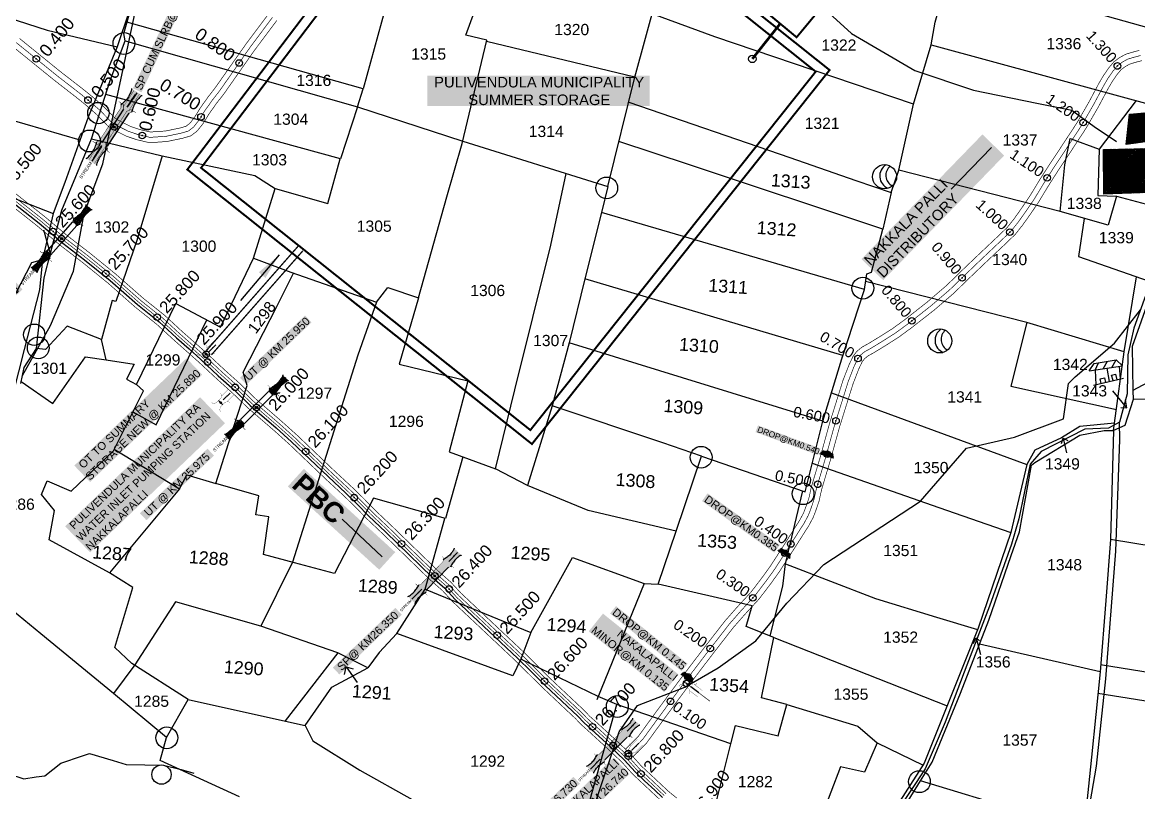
# Model space of a CAD drawing. Header units: millimetres. Extents: x 194974 to 210505, y 1603976 to 1614238.
# Drawn here: x 196227 to 197916, y 1605359 to 1606524 of the extents above; entities that cross this region are included whole.
import ezdxf
from ezdxf.enums import TextEntityAlignment as Align

# ---------------------------------------------------------------- set-up
doc = ezdxf.new("R2010")
doc.units = ezdxf.units.MM
doc.header["$LTSCALE"] = 15
doc.header["$PDMODE"] = 32
doc.header["$PDSIZE"] = 10
doc.linetypes.add('ACAD_ISO02W100', pattern=[15, 12, -3])
doc.linetypes.add('HIDDEN2', pattern=[0.1875, 0.125, -0.0625])
for name, color, linetype in [('BOUNDRY STONES', 240, 'Continuous'), ('CANAL1', 7, 'Continuous'), ('CSMark', 72, 'Continuous'), ('PAPER SIZE', 5, 'Continuous'), ('PLOTS', 7, 'Continuous'), ('PLOTS NO', 7, 'Continuous'), ('ROADS', 1, 'Continuous'), ('STREAMS', 4, 'Continuous'), ('STRUCTURE', 5, 'Continuous'), ('text2', 7, 'Continuous'), ('VILLAGE', 7, 'Continuous'), ('wells', 7, 'Continuous')]:
    doc.layers.add(name, color=color, linetype=linetype)
doc.styles.get("Standard").update_dxf_attribs({"font": 'arial.ttf'})
doc.dimstyles.get("Standard").update_dxf_attribs({"dimtxt": 0.18, "dimasz": 0.18, "dimexe": 0.18, "dimexo": 0.0625, "dimgap": 0.09, "dimtad": 0, "dimtih": 1, "dimtoh": 1, "dimdec": 4, "dimzin": 0, "dimdsep": 46, "dimtxsty": 'Standard', "dimcen": 0.09, "dimadec": 0, "dimazin": 0, "dimtfac": 1, "dimtdec": 4, "dimtofl": 0, "dimtmove": 0, "dimatfit": 3, "dimfxl": 1, "dimtolj": 1, "dimtzin": 0, "dimarcsym": 0})

# ---------------------------------------------------------------- blocks, each defined once
blk = doc.blocks.new('DROP')
h = blk.add_hatch()
h.set_pattern_fill('ANSI31', color=1, scale=10, angle=45)
h.set_pattern_definition([(90, (-324.4107, -25.7687), (-1.25, 0), [])])
h.paths.add_polyline_path([(-9.9, -4.3), (-13.8, 4.1), (13.8, 4.1), (10.2, -4.3)])
at = {"layer": 'STRUCTURE', "color": 5, "const_width": 0.49}
blk.add_lwpolyline([(-9.9, -4.3), (-13.8, 4.1), (13.8, 4.1), (10.2, -4.3), (-9.9, -4.3)], dxfattribs=at)
at = {"layer": 'STRUCTURE', "color": 5}
blk.add_circle((0, 0), 1.33, dxfattribs=at)
blk = doc.blocks.new('SP')
at = {"layer": 'STRUCTURE'}
h = blk.add_hatch(dxfattribs=at)
h.set_pattern_fill('DASH', color=256, scale=8, style=0)
h.set_pattern_definition([(0, (0, 0), (1, 1), [1, -1])])
edge = h.paths.add_edge_path()
edge.add_spline(control_points=[(769825.7, 1706742.1), (769825.3, 1706741.8), (769823.8, 1706740.8), (769820.9, 1706740.3), (769817, 1706739.7), (769811.4, 1706738.9), (769804, 1706739.7), (769798.4, 1706741), (769795.6, 1706741.6)], knot_values=[0, 0, 0, 0, 1.613557, 5.24513, 8.624976, 13.470124, 22.190216, 30.746377, 30.746377, 30.746377, 30.746377], degree=3, periodic=0)
edge.add_line((769795.6, 1706741.6), (769792.6, 1706739.6))
edge.add_line((769792.6, 1706739.6), (769732.6, 1706739.6))
edge.add_line((769732.6, 1706739.6), (769729.6, 1706741.6))
edge.add_spline(control_points=[(769729.6, 1706741.6), (769726.9, 1706740.9), (769721.3, 1706739.5), (769713.9, 1706738.5), (769708.3, 1706739.1), (769704.4, 1706739.6), (769701.5, 1706740), (769700, 1706741), (769699.5, 1706741.3)], knot_values=[0, 0, 0, 0, 8.556161, 17.276253, 22.121402, 25.501247, 29.13282, 30.746377, 30.746377, 30.746377, 30.746377], degree=3, periodic=0)
edge.add_line((769699.5, 1706741.3), (769699.5, 1706722.1))
edge.add_spline(control_points=[(769699.5, 1706722.1), (769700, 1706722.4), (769701.4, 1706723.4), (769704.3, 1706724), (769708.2, 1706724.5), (769713.8, 1706725.3), (769721.2, 1706724.5), (769726.8, 1706723.3), (769729.6, 1706722.6)], knot_values=[0, 0, 0, 0, 1.613557, 5.24513, 8.624976, 13.470124, 22.190216, 30.746377, 30.746377, 30.746377, 30.746377], degree=3, periodic=0)
edge.add_line((769729.6, 1706722.6), (769732.6, 1706724.6))
edge.add_line((769732.6, 1706724.6), (769792.6, 1706724.6))
edge.add_line((769792.6, 1706724.6), (769795.6, 1706722.6))
edge.add_spline(control_points=[(769795.6, 1706722.6), (769798.4, 1706723.3), (769803.9, 1706724.8), (769811.3, 1706725.8), (769817, 1706725.1), (769820.9, 1706724.7), (769823.8, 1706724.2), (769825.2, 1706723.3), (769825.7, 1706723)], knot_values=[0, 0, 0, 0, 8.556161, 17.276253, 22.121402, 25.501247, 29.13282, 30.746377, 30.746377, 30.746377, 30.746377], degree=3, periodic=0)
edge.add_line((769825.7, 1706723), (769825.7, 1706742.1))
h.paths.add_polyline_path([(769764.2, 1706732.1, -1), (769761.1, 1706732.1, -1)], flags=0)
h.paths.add_polyline_path([(769761.1, 1706732.1, 1), (769764.2, 1706732.1, 1)], flags=16)
at = {"layer": 'STRUCTURE', "const_width": 0.628}
for points in [[(769726.6, 1706747.6), (769726.6, 1706743.6), (769732.6, 1706739.6), (769792.6, 1706739.6), (769798.6, 1706743.6), (769798.6, 1706747.6)], [(769726.6, 1706716.6), (769726.6, 1706720.6), (769732.6, 1706724.6), (769792.6, 1706724.6), (769798.6, 1706720.6), (769798.6, 1706716.6)]]:
    blk.add_lwpolyline(points, dxfattribs=at)
at = {"layer": 'STRUCTURE', "color": 3}
blk.add_lwpolyline([(769732.6, 1706724.6), (769792.6, 1706724.6)], dxfattribs=at)
blk.add_lwpolyline([(769732.6, 1706724.6), (769792.6, 1706724.6)], dxfattribs=at)
at = {"layer": 'STRUCTURE', "color": 0}
blk.add_circle((769762.6, 1706732.1), 1.55, dxfattribs=at)
at = {"layer": 'STRUCTURE'}
for points in [[(769699.5, 1706741.3), (769700.9, 1706740.5), (769704.4, 1706739.6), (769707.8, 1706739.2), (769712.6, 1706738.8), (769721.3, 1706739.7), (769729.6, 1706741.6)], [(769825.7, 1706742.1), (769824.3, 1706741.3), (769820.8, 1706740.3), (769817.5, 1706739.8), (769812.7, 1706739.2), (769804, 1706739.9), (769795.6, 1706741.6)], [(769699.5, 1706722.1), (769700.9, 1706723), (769704.4, 1706724), (769707.7, 1706724.5), (769712.5, 1706725), (769721.2, 1706724.4), (769729.6, 1706722.6)], [(769825.7, 1706723), (769824.3, 1706723.8), (769820.8, 1706724.7), (769817.4, 1706725.1), (769812.6, 1706725.5), (769803.9, 1706724.6), (769795.6, 1706722.6)]]:
    blk.add_spline(points, degree=3, dxfattribs=at)
at = {"layer": 'STRUCTURE', "color": 0}
blk.add_text('STREAM', height=5, dxfattribs=at).set_placement((769684.3, 1706732.1), align=Align.MIDDLE_CENTER)
for points in [[(769727.4, 1706732.1), (769700.8, 1706732.1)], [(769824.4, 1706732.1), (769800.5, 1706732.1)]]:
    blk.add_leader(points, dimstyle='Standard', override={"dimasz": 10, "dimgap": 0.09, "dimtad": 0}, dxfattribs=at)
blk = doc.blocks.new('UT')
at = {"layer": 'STRUCTURE'}
h = blk.add_hatch(dxfattribs=at)
h.set_pattern_fill('DASH', color=150, scale=8, angle=-39.6278, style=0)
h.set_pattern_definition([(320.372247933, (-4370.464, -6260.8811), (1.40800153113, 0.132407282), [1, -1])])
h.paths.add_polyline_path([(765163, 1700681.9), (765165.6, 1700680.6), (765167.2, 1700680.3), (765169.1, 1700680), (765172.4, 1700679.6), (765176.4, 1700679.3), (765179.5, 1700679.5), (765183.1, 1700679.9), (765187.7, 1700680.9), (765188.9, 1700681.2), (765193.1, 1700682.2), (765196.1, 1700680.2), (765196.1, 1700672.2), (765193.1, 1700670.2), (765190.5, 1700670.8), (765188.1, 1700671.3), (765185.5, 1700671.8), (765183.6, 1700672.1), (765181, 1700672.5), (765180.3, 1700672.5), (765178.5, 1700672.6), (765176.7, 1700672.6), (765174.6, 1700672.5), (765172.5, 1700672.3), (765170.4, 1700672), (765168.5, 1700671.7), (765166.1, 1700671.2), (765165, 1700670.8), (765163, 1700669.7)])
h.paths.add_polyline_path([(765259.1, 1700682.2), (765256.1, 1700680.2), (765256.1, 1700672.2), (765259.1, 1700670.2), (765261.9, 1700671), (765264.4, 1700671.6), (765266.4, 1700672), (765269.1, 1700672.5), (765272.7, 1700673), (765276.1, 1700673.1), (765278.6, 1700672.9), (765281.2, 1700672.7), (765283.9, 1700672.3), (765286.4, 1700671.9), (765288, 1700671.3), (765289.2, 1700670.6), (765289.1, 1700682.7), (765287.6, 1700681.8), (765285.7, 1700681.2), (765283, 1700680.7), (765281.2, 1700680.4), (765276.7, 1700679.9), (765272.7, 1700679.9), (765268.7, 1700680.3), (765264.8, 1700681), (765261.2, 1700681.7)])
at = {"layer": 'STRUCTURE', "color": 150, "const_width": 0.628}
for points in [[(765190.1, 1700688.2), (765190.1, 1700684.2), (765196.1, 1700680.2), (765256.1, 1700680.2), (765262.1, 1700684.2), (765262.1, 1700688.2)], [(765190.1, 1700664.2), (765190.1, 1700668.2), (765196.1, 1700672.2), (765256.1, 1700672.2), (765262.1, 1700668.2), (765262.1, 1700664.2)]]:
    blk.add_lwpolyline(points, dxfattribs=at)
at = {"layer": 'STRUCTURE', "color": 150}
for points in [[(765196.1, 1700680.2), (765256.1, 1700680.2)], [(765196.1, 1700672.2), (765256.1, 1700672.2)], [(765196.1, 1700672.2), (765256.1, 1700672.2)]]:
    blk.add_lwpolyline(points, dxfattribs=at)
at = {"layer": 'STRUCTURE', "color": 0}
blk.add_circle((765226.1, 1700676.2), 1.89, dxfattribs=at)
at = {"layer": 'STRUCTURE', "color": 150}
for points in [[(765163, 1700681.9), (765164.4, 1700681.1), (765167.9, 1700680.2), (765171.2, 1700679.8), (765176.1, 1700679.4), (765184.7, 1700680.3), (765193.1, 1700682.2)], [(765289.1, 1700682.7), (765287.8, 1700681.9), (765284.3, 1700680.9), (765280.9, 1700680.4), (765276.1, 1700679.8), (765267.4, 1700680.5), (765259.1, 1700682.2)], [(765163, 1700669.7), (765164.3, 1700670.6), (765167.8, 1700671.6), (765171.2, 1700672.1), (765176, 1700672.6), (765184.7, 1700672), (765193.1, 1700670.2)], [(765289.2, 1700670.6), (765287.8, 1700671.4), (765284.2, 1700672.3), (765280.9, 1700672.7), (765276.1, 1700673.1), (765267.4, 1700672.2), (765259.1, 1700670.2)]]:
    blk.add_spline(points, degree=3, dxfattribs=at)
at = {"layer": 'STRUCTURE', "color": 0}
blk.add_text('STREAM', height=5, dxfattribs=at).set_placement((765148.2, 1700675.8), align=Align.MIDDLE_CENTER)
for points in [[(765190.9, 1700676), (765164.2, 1700675.8)], [(765289.3, 1700676.7), (765265.4, 1700676.4)]]:
    blk.add_leader(points, dimstyle='Standard', override={"dimasz": 10, "dimgap": 0.09, "dimtad": 0}, dxfattribs=at)
blk = doc.blocks.new('OT')
at = {"layer": 'STRUCTURE', "color": 190}
for points, const_width in [([(769751.4, 1706595.8), (769729.4, 1706595.8)], 0.5), ([(769775.2, 1706601.8), (769775.2, 1706597.8), (769769.2, 1706593.8), (769761.8, 1706593.8), (769754.4, 1706593.8), (769748.4, 1706597.8), (769748.4, 1706601.8)], 0.5), ([(769761.8, 1706593.8), (769761.8, 1706581)], 2.5), ([(769751.4, 1706579), (769729.4, 1706579)], 0.5), ([(769748.4, 1706573), (769748.4, 1706577), (769754.4, 1706581), (769761.8, 1706581), (769761.8, 1706581), (769761.8, 1706581), (769769.2, 1706581), (769775.2, 1706577), (769775.2, 1706573)], 0.5)]:
    blk.add_lwpolyline(points, dxfattribs=dict(at, const_width=const_width))
at = {"layer": 'STRUCTURE', "color": 0}
blk.add_circle((769761.8, 1706587.4), 1.87, dxfattribs=at)
blk.add_leader([(769732.6, 1706587.4), (769753.8, 1706587.4)], dimstyle='Standard', override={"dimasz": 10, "dimgap": 0.09, "dimtad": 0}, dxfattribs=at)
blk = doc.blocks.new('SLB')
at = {"layer": 'STRUCTURE'}
h = blk.add_hatch(dxfattribs=at)
h.set_pattern_fill('DOTS', color=6, scale=20, angle=320.3722, style=0)
h.set_pattern_definition([(320.372247934, (-159.4327, -72.9564), (1.2786241598, 0.5641323054), [0, -1.25])])
h.paths.add_polyline_path([(769699.5, 1706871.1), (769699.5, 1706861.1), (769729.1, 1706861.1), (769732.1, 1706863.1), (769792.1, 1706863.1), (769795.1, 1706861.1), (769824.7, 1706861.1), (769824.7, 1706871.1), (769795.1, 1706871.1), (769792.1, 1706869.1), (769732.1, 1706869.1), (769729.1, 1706871.1)])
at = {"layer": 'STRUCTURE', "color": 6, "linetype": 'ACAD_ISO02W100', "ltscale": 0.5, "const_width": 0.5}
for points in [[(769699.5, 1706871.1), (769729.1, 1706871.1)], [(769795.1, 1706871.1), (769824.7, 1706871.1)], [(769699.5, 1706861.1), (769729.1, 1706861.1)], [(769795.1, 1706861.1), (769824.7, 1706861.1)]]:
    blk.add_lwpolyline(points, dxfattribs=at)
at = {"layer": 'STRUCTURE', "color": 6, "const_width": 0.628}
for points in [[(769726.1, 1706877.1), (769726.1, 1706873.1), (769732.1, 1706869.1), (769792.1, 1706869.1), (769798.1, 1706873.1), (769798.1, 1706877.1)], [(769726.1, 1706855.1), (769726.1, 1706859.1), (769732.1, 1706863.1), (769792.1, 1706863.1), (769798.1, 1706859.1), (769798.1, 1706855.1)]]:
    blk.add_lwpolyline(points, dxfattribs=at)
at = {"layer": 'STRUCTURE', "color": 6}
blk.add_lwpolyline([(769732.1, 1706863.1), (769792.1, 1706863.1)], dxfattribs=at)
blk.add_lwpolyline([(769732.1, 1706863.1), (769792.1, 1706863.1)], dxfattribs=at)
at = {"layer": 'STRUCTURE', "color": 0}
blk.add_circle((769762.1, 1706866.1), 1.24, dxfattribs=at)
for points in [[(769703.8, 1706866), (769726.7, 1706866)], [(769818.6, 1706865.8), (769795.7, 1706865.8)]]:
    blk.add_leader(points, dimstyle='Standard', override={"dimasz": 10, "dimgap": 0.09, "dimtad": 0}, dxfattribs=at)
blk = doc.blocks.new('PBC')
at = {"layer": 'STRUCTURE', "color": 5, "insert": (13.6, 8.7), "char_height": 30, "width": 181.057, "attachment_point": 1, "rotation": 325.6347, "bg_fill": 1, "box_fill_scale": 1.1, "bg_fill_color": 7, "bg_fill_true_color": 16777215, "bg_fill_transparency": 0}
blk.add_mtext('{\\fArial|b1|i0|c0|p34;\\C256;PBC}', dxfattribs=at)
at = {"layer": 'PAPER SIZE'}
blk.add_leader([(148.6, -102.5), (80.6, -54.7)], dimstyle='Standard', override={"dimasz": 40, "dimgap": 0.09, "dimtad": 0, "dimtfill": 2, "dimtfillclr": 5}, dxfattribs=at)

msp = doc.modelspace()

# ---------------------------------------------------------------- hatches: boundary and pattern name
at = {"layer": 'VILLAGE'}
h = msp.add_hatch(dxfattribs=at)
h.set_pattern_fill('ANSI31', color=30, scale=11.805297, angle=2.6274)
h.set_pattern_definition([(47.627391, (153890.0272, 1592848.3399), (-1.09018614, 0.99452142), [])])
h.paths.add_polyline_path([(197954.6, 1606276.1), (198004.4, 1606281), (198002.6, 1606250.8), (197954.5, 1606242.1)])
h.paths.add_polyline_path([(197863.1, 1606331.9), (197955.5, 1606333.9), (197954.5, 1606318.7), (197930.7, 1606311.5), (197932.3, 1606266.9), (197863.3, 1606264.5)])
h.paths.add_polyline_path([(197962.3, 1606388.4), (198014.9, 1606369.6), (198019.8, 1606292.7), (197990.9, 1606285.6), (197964.2, 1606285.8), (197961.5, 1606343.8)])
h.paths.add_polyline_path([(197902.3, 1606385.1), (197949.9, 1606389.5), (197951.6, 1606347), (197897.1, 1606339.5)])

# ---------------------------------------------------------------- linework, layer by layer
at = {"color": 5, "const_width": 3, "elevation": 240.9}
msp.add_lwpolyline([(196914.2, 1606877.7), (197448.5, 1606452), (196998.1, 1605886.3), (196476.6, 1606301.5), (196914.2, 1606877.7)], dxfattribs=at)
msp.add_lwpolyline([(196916.8, 1606856.4), (197427.5, 1606449.6), (196995.7, 1605907.4), (196497.4, 1606304.1)], close=True, dxfattribs=at)
at = {"color": 5, "const_width": 3}
msp.add_lwpolyline([(197387.7, 1606589.7), (197437.5, 1606548.4), (197398.6, 1606501.6), (197348.9, 1606542.8)], close=True, dxfattribs=at)
at = {"color": 1, "const_width": 4}
msp.add_lwpolyline([(197373.8, 1606522.2), (197331.6, 1606468.9)], dxfattribs=at)
at = {"color": 5}
msp.add_circle((197331.6, 1606468.9), 5.7, dxfattribs=at)
at = {"layer": 'BOUNDRY STONES', "color": 1}
for centre, radius in [((196380.7, 1606492.2), 16.5), ((196342, 1606387), 16.1), ((196328.6, 1606344.7), 16.5), ((197111.3, 1606273.7), 16.5), ((197498.9, 1606122.1), 16.5), ((196244.9, 1606051.7), 16.1), ((196251, 1606031.7), 16.5), ((197254.1, 1605866.3), 16.5), ((197408.4, 1605811.1), 16.5), ((197127.3, 1605489.4), 16.5), ((196445.5, 1605442), 16.5), ((196437.5, 1605386.3), 14.6), ((197584.4, 1605375.6), 16.5)]:
    msp.add_circle(centre, radius, dxfattribs=at)
at = {"layer": 'CANAL1', "color": 200, "const_width": 1}
for points in [[(196222.8, 1606499.7), (196284.7, 1606449.5), (196319.3, 1606422.7), (196333.6, 1606411.1), (196350, 1606396.8), (196361.6, 1606384.9), (196366.3, 1606380.1), (196373.3, 1606375.5), (196390.4, 1606366.8), (196404, 1606362.2), (196420.7, 1606358.3), (196443.5, 1606359.8), (196465.8, 1606364.4), (196474.6, 1606367), (196480.4, 1606371.4), (196487.8, 1606380.9), (196495.9, 1606394.2), (196507.9, 1606411.1), (196518.8, 1606425.2), (196564.9, 1606490.7), (196599.3, 1606536.7)], [(196212.9, 1606487.2), (196274.8, 1606437), (196309.4, 1606410.1), (196323.3, 1606398.9), (196339, 1606385.2), (196350.2, 1606373.7), (196356, 1606367.7), (196365.2, 1606361.6), (196384.2, 1606352), (196399.6, 1606346.8), (196419.4, 1606342.1), (196445.7, 1606343.9), (196469.7, 1606348.9), (196482, 1606352.5), (196491.7, 1606360), (196500.9, 1606371.7), (196509.3, 1606385.4), (196520.7, 1606401.6), (196531.7, 1606415.6), (196577.8, 1606481.3), (196612, 1606527)], [(197139.8, 1605424.8), (197159.4, 1605444.5), (197185.1, 1605479.9), (197224, 1605532.6), (197258.6, 1605578), (197290.4, 1605618.9), (197307.8, 1605638.7), (197329.4, 1605662.1), (197346.6, 1605684.6), (197359.1, 1605701.9), (197378.2, 1605731.5), (197403.2, 1605771), (197409.2, 1605782.1), (197412.3, 1605790.5), (197417.1, 1605804.1), (197421, 1605821.7), (197434.3, 1605866.3), (197448.2, 1605916.7), (197459.7, 1605953.5), (197468.8, 1605982.7), (197478, 1606006.3), (197484.1, 1606019.1), (197489.6, 1606026.3), (197497.2, 1606032.7), (197507.4, 1606038.3), (197526.5, 1606050), (197544, 1606061.1), (197563.6, 1606075.4), (197596.4, 1606101.2), (197623.8, 1606124.7), (197632.5, 1606132.9), (197644.9, 1606145.1), (197673, 1606171.9), (197703.7, 1606200.9), (197717.7, 1606214.4), (197727.5, 1606226.7), (197739, 1606242.9), (197752, 1606262.1), (197766.1, 1606285.5), (197780.6, 1606308.1), (197796.8, 1606332.5), (197823.1, 1606372.6), (197841.2, 1606404), (197855.8, 1606431.5), (197863.2, 1606444), (197871.1, 1606455.4), (197878.9, 1606464.7), (197887.7, 1606471.1), (197896.5, 1606475.9), (197906, 1606478.8), (197917.2, 1606481.8)], [(197151.2, 1605413.5), (197171.6, 1605434.1), (197198, 1605470.4), (197236.8, 1605523), (197271.3, 1605568.2), (197302.8, 1605608.7), (197319.7, 1605628), (197341.7, 1605651.8), (197359.4, 1605675), (197372.3, 1605692.9), (197391.7, 1605722.9), (197417.1, 1605762.9), (197423.8, 1605775.5), (197427.4, 1605785), (197432.5, 1605799.7), (197436.5, 1605817.6), (197449.7, 1605861.9), (197463.6, 1605912.1), (197475, 1605948.7), (197484, 1605977.4), (197492.7, 1605999.9), (197497.8, 1606010.7), (197501.3, 1606015.2), (197506.3, 1606019.4), (197515.4, 1606024.4), (197535, 1606036.4), (197553, 1606047.9), (197573.2, 1606062.7), (197606.6, 1606088.8), (197634.6, 1606112.8), (197643.6, 1606121.4), (197656.1, 1606133.6), (197684, 1606160.3), (197714.8, 1606189.3), (197729.6, 1606203.6), (197740.3, 1606217.1), (197752.2, 1606233.7), (197765.5, 1606253.5), (197779.7, 1606277), (197794, 1606299.4), (197810.2, 1606323.7), (197836.7, 1606364.2), (197855.2, 1606396.2), (197869.8, 1606423.6), (197876.7, 1606435.4), (197883.8, 1606445.6), (197889.9, 1606452.9), (197896.3, 1606457.5), (197902.7, 1606461), (197910.4, 1606463.4), (197921.1, 1606466.2)], [(196208.6, 1606271.5), (196260.6, 1606230.5), (196296.2, 1606200.5), (196329.3, 1606175), (196368.1, 1606143.5), (196409.4, 1606107.2), (196442.4, 1606080.9), (196468.7, 1606056.6), (196487.8, 1606039.8), (196506, 1606023.6), (196532.1, 1605999.3), (196556.7, 1605977.2), (196580.3, 1605954.4), (196619.7, 1605920.3), (196643.2, 1605899.2), (196698.4, 1605846.5), (196725.6, 1605821.3), (196742.8, 1605804.6), (196760.5, 1605786.5), (196785.3, 1605763), (196856.6, 1605693.9), (196875.3, 1605677.4), (196890.9, 1605660.6), (196985.8, 1605571.4), (197005.3, 1605552), (197027.7, 1605529.8), (197076.5, 1605484), (197085.4, 1605474.6), (197097, 1605464.3), (197125.4, 1605438.2), (197147.5, 1605417.3), (197163.4, 1605399.5), (197177.3, 1605386.6), (197192.9, 1605372), (197204.4, 1605361.2), (197217.3, 1605350.7)], [(196197.1, 1606257.6), (196249.2, 1606216.5), (196284.9, 1606186.5), (196318.1, 1606160.9), (196356.5, 1606129.8), (196397.8, 1606093.4), (196430.6, 1606067.2), (196456.7, 1606043.3), (196475.8, 1606026.4), (196493.9, 1606010.3), (196520, 1605986), (196544.4, 1605964), (196568.1, 1605941.1), (196607.8, 1605906.8), (196631, 1605886), (196686, 1605833.4), (196713.2, 1605808.3), (196730.1, 1605791.8), (196747.9, 1605773.6), (196772.9, 1605750), (196844.4, 1605680.6), (196862.8, 1605664.5), (196878.1, 1605647.9), (196973.3, 1605558.4), (196992.6, 1605539.2), (197015.2, 1605516.9), (197063.8, 1605471.2), (197072.9, 1605461.7), (197084.9, 1605451), (197113.2, 1605425), (197134.6, 1605404.7), (197150.6, 1605386.9), (197165, 1605373.5), (197180.6, 1605358.8), (197192.5, 1605347.7)]]:
    msp.add_lwpolyline(points, dxfattribs=at)
at = {"layer": 'CANAL1', "color": 1, "linetype": 'HIDDEN2', "ltscale": 4, "const_width": 1}
for points in [[(196217.8, 1606493.5), (196279.8, 1606443.2), (196314.4, 1606416.4), (196328.4, 1606405), (196344.5, 1606391), (196355.9, 1606379.3), (196361.1, 1606373.9), (196369.2, 1606368.5), (196387.3, 1606359.4), (196401.8, 1606354.5), (196420, 1606350.2), (196444.6, 1606351.8), (196467.8, 1606356.7), (196478.3, 1606359.8), (196486, 1606365.7), (196494.3, 1606376.3), (196502.6, 1606389.8), (196514.3, 1606406.3), (196525.3, 1606420.4), (196571.3, 1606486), (196605.6, 1606531.9)], [(197145.5, 1605419.2), (197165.5, 1605439.3), (197191.6, 1605475.1), (197230.4, 1605527.8), (197265, 1605573.1), (197296.6, 1605613.8), (197313.8, 1605633.4), (197335.5, 1605657), (197353, 1605679.8), (197365.7, 1605697.4), (197384.9, 1605727.2), (197410.2, 1605767), (197416.5, 1605778.8), (197419.9, 1605787.7), (197424.8, 1605801.9), (197428.8, 1605819.7), (197442, 1605864.1), (197455.9, 1605914.4), (197467.4, 1605951.1), (197476.4, 1605980), (197485.3, 1606003.1), (197491, 1606014.9), (197495.4, 1606020.8), (197501.8, 1606026.1), (197511.4, 1606031.3), (197530.8, 1606043.2), (197548.5, 1606054.5), (197568.4, 1606069), (197601.5, 1606095), (197629.2, 1606118.7), (197638.1, 1606127.1), (197650.5, 1606139.3), (197678.5, 1606166.1), (197709.2, 1606195.1), (197723.6, 1606209), (197733.9, 1606221.9), (197745.6, 1606238.3), (197758.8, 1606257.8), (197772.9, 1606281.2), (197787.3, 1606303.8), (197803.5, 1606328.1), (197829.9, 1606368.4), (197848.2, 1606400.1), (197862.8, 1606427.5), (197869.9, 1606439.7), (197877.4, 1606450.5), (197884.4, 1606458.8), (197892, 1606464.3), (197899.6, 1606468.5), (197908.2, 1606471.1), (197919.2, 1606474)], [(196202.9, 1606264.5), (196254.9, 1606223.5), (196273.5, 1606207.8), (196290.5, 1606193.5), (196323.7, 1606167.9), (196362.3, 1606136.7), (196403.6, 1606100.3), (196436.5, 1606074), (196462.7, 1606049.9), (196481.8, 1606033.1), (196499.9, 1606017), (196526, 1605992.6), (196550.5, 1605970.6), (196574.2, 1605947.7), (196581.2, 1605941.6), (196613.7, 1605913.6), (196637.1, 1605892.6), (196692.2, 1605840), (196719.4, 1605814.8), (196736.4, 1605798.2), (196754.2, 1605780.1), (196779.1, 1605756.5), (196850.5, 1605687.2), (196869.1, 1605671), (196884.5, 1605654.2), (196979.5, 1605564.9), (196999, 1605545.6), (197021.5, 1605523.4), (197070.2, 1605477.6), (197079.2, 1605468.2), (197090.9, 1605457.7), (197119.3, 1605431.6), (197141.1, 1605411), (197157, 1605393.2), (197171.2, 1605380), (197186.8, 1605365.4), (197198.4, 1605354.4)]]:
    msp.add_lwpolyline(points, dxfattribs=at)
at = {"layer": 'CANAL1', "color": 5, "const_width": 1}
msp.add_lwpolyline([(196205.4, 1606267.6), (196257.4, 1606226.6), (196293, 1606196.6), (196326.2, 1606171.1), (196364.9, 1606139.7), (196406.2, 1606103.4), (196439.1, 1606077.1), (196465.4, 1606052.9), (196484.5, 1606036.1), (196502.6, 1606019.9), (196528.7, 1605995.6), (196553.3, 1605973.5), (196576.9, 1605950.7), (196616.4, 1605916.6), (196639.8, 1605895.5), (196695, 1605842.9), (196722.1, 1605817.7), (196739.2, 1605801), (196757, 1605782.9), (196781.9, 1605759.4), (196853.2, 1605690.2), (196871.8, 1605673.8), (196887.4, 1605657), (196982.3, 1605567.8), (197001.8, 1605548.5), (197024.2, 1605526.2), (197073, 1605480.4), (197081.9, 1605471.1), (197093.6, 1605460.6), (197122, 1605434.5), (197143.9, 1605413.8), (197159.9, 1605396), (197173.9, 1605383), (197189.5, 1605368.3), (197201.1, 1605357.5)], dxfattribs=at)
at = {"layer": 'CANAL1', "color": 5}
msp.add_lwpolyline([(196200.3, 1606261.4), (196252.4, 1606220.4), (196288, 1606190.3), (196321.2, 1606164.8), (196359.7, 1606133.6), (196401, 1606097.2), (196433.9, 1606071), (196460, 1606047), (196479.2, 1606030.1), (196497.2, 1606014), (196523.3, 1605989.7), (196547.8, 1605967.7), (196571.5, 1605944.8), (196611.1, 1605910.6), (196634.4, 1605889.6), (196689.5, 1605837.1), (196716.6, 1605811.9), (196733.6, 1605795.3), (196751.4, 1605777.2), (196776.3, 1605753.6), (196847.8, 1605684.3), (196866.3, 1605668.1), (196881.7, 1605651.4), (196976.8, 1605562), (196996.2, 1605542.8), (197018.7, 1605520.5), (197067.4, 1605474.8), (197076.4, 1605465.3), (197088.2, 1605454.7), (197116.6, 1605428.7), (197138.2, 1605408.2), (197154.2, 1605390.4), (197168.5, 1605377.1), (197184, 1605362.5), (197195.8, 1605351.4)], dxfattribs=at)
at = {"layer": 'CANAL1', "color": 1, "linetype": 'HIDDEN2', "ltscale": 4, "const_width": 1, "elevation": 72}
msp.add_lwpolyline([(197229.2, 1605526.1), (197267.5, 1605497.3)], dxfattribs=at)
at = {"layer": 'PLOTS'}
for points in [[(196224.6, 1605977.9), (196229.7, 1606002.2), (196248.3, 1606031), (196259.8, 1606137.6), (196269.7, 1606175.2), (196286.6, 1606239.9), (196331.7, 1606348.2), (196359.9, 1606436.2), (196382.5, 1606496.2), (196380.5, 1606507.5), (196412.7, 1606621.3), (196419.9, 1606640.3), (196424.3, 1606643.9), (196460.2, 1606740.3), (196492.6, 1606816.3), (196526.9, 1606888.5), (196588.2, 1606994.5), (196643.8, 1607090.3), (196659.5, 1607105.2), (196699.5, 1607156.1)], [(196572.9, 1606961.9), (196547.5, 1606914), (196502.7, 1606837.9), (196480.8, 1606786.7), (196441.9, 1606691.6), (196407.4, 1606597.2), (196370.6, 1606486.9), (196326.8, 1606380.6), (196291.1, 1606281.8), (196273.8, 1606234.9), (196257.5, 1606165.3), (196252.8, 1606119.6), (196229.8, 1606029.1), (196212.7, 1605961.7)], [(197814.5, 1606548.9), (197960.2, 1606508), (197997.5, 1606669.4), (198016.9, 1606753.5), (198015.5, 1606765.3)], [(197153.9, 1606441.3), (197185.9, 1606559.5), (196942.6, 1606615.7)], [(196007.3, 1606595.3), (196264.5, 1606512.6), (196370.6, 1606486.9)], [(197575.6, 1606400.3), (197602.3, 1606490.3), (197608.4, 1606524.2), (197630.2, 1606600.4)], [(196576.8, 1606167.7), (196633.2, 1606146.3), (196762.8, 1606100.8), (196780.2, 1606123.3), (196826.6, 1606107.4), (196869.2, 1606260), (196892.3, 1606341.1), (196929.7, 1606497.2), (196898.1, 1606504.7), (196924.1, 1606576.7)], [(196775.8, 1606544.7), (196742.6, 1606423.6), (196385.3, 1606524.5)], [(197541.8, 1606266.6), (197553.5, 1606300.6), (197575.6, 1606400.3), (197275.1, 1606502.4), (197179.8, 1606537.1)], [(196382.5, 1606496.2), (196733.9, 1606396.3), (196742.6, 1606423.6)], [(196733.9, 1606396.3), (196893.3, 1606344.3), (197112.9, 1606275.7), (197153.9, 1606441.3), (196929.3, 1606495.1)], [(197602.3, 1606490.3), (197954.5, 1606394.3)], [(196314.3, 1606345.9), (196175.1, 1606386.1), (196150.6, 1606382.5), (196097.2, 1606412.8), (196056.1, 1606436.1), (195951.3, 1606460.4)], [(197882.7, 1606261.5), (197950.6, 1606243.1), (197948, 1606233.5), (197953.1, 1606227.8), (197937.2, 1606159.1), (197992, 1606152.1), (197991.4, 1606172.8), (198004.6, 1606251.3), (198027, 1606286), (198068.6, 1606274.5), (198068.5, 1606405.8), (197970.2, 1606421), (198021.6, 1606373.2), (198027, 1606286)], [(196733.9, 1606396.3), (196708.2, 1606317.5), (196353.1, 1606415)], [(197144.5, 1606403.4), (197388.3, 1606319.5), (197488.2, 1606285.1), (197541.8, 1606266.6), (197529.2, 1606211.4)], [(197912.4, 1606405.8), (197856.6, 1606332.5), (197854.2, 1606262.5), (197882.7, 1606261.5), (197870.3, 1606217.4), (197797.4, 1606237.9), (197804.4, 1606308.8), (197812.7, 1606348.7), (197856.6, 1606332.5)], [(196331.7, 1606348.2), (196438.4, 1606322.4), (196578.8, 1606292.6), (196609.4, 1606273), (196689.3, 1606250.4), (196707.8, 1606317.6)], [(197501.2, 1606120.1), (197504.7, 1606143.9), (197512.1, 1606146.2), (197529.2, 1606211.4), (197236.7, 1606308.5), (197129.8, 1606344)], [(196438.4, 1606322.4), (196400.4, 1606194), (196368.6, 1606101.7), (196363.1, 1606103.6), (196346.5, 1606044.6), (196295, 1606064.6), (196261.8, 1606029.1), (196248.3, 1606030.6)], [(197797.4, 1606237.9), (197553.5, 1606300.6)], [(195848.2, 1606179.9), (195902.3, 1606157.9), (195900.9, 1606090.2), (196022.2, 1606000.5), (196091.4, 1606156.1), (196080.6, 1606160.8), (196124.7, 1606293), (196273.8, 1606234.9)], [(197112.9, 1606275.7), (197103.2, 1606236.7), (197078.3, 1606136.3), (197054.3, 1606039.6), (197028.8, 1605944.3), (196991.3, 1605823.7), (196942.8, 1605848.9), (196972.4, 1605968.3), (196999.5, 1606077.7), (197026.6, 1606187.1), (197049.9, 1606295.4)], [(196353.7, 1606013.5), (196396.2, 1606006.9), (196384.4, 1605984.2), (196399.9, 1605976.2), (196459.4, 1606098.9), (196526.9, 1606063), (196576.8, 1606167.7), (196609.4, 1606273)], [(197467.5, 1606016.6), (197501.2, 1606120.1), (197103.2, 1606236.7)], [(197833.9, 1606227.6), (197825.3, 1606169.8), (197932.2, 1606132.6), (197937.2, 1606159.1)], [(196093.5, 1605912.1), (196107.1, 1605933.4), (196121.5, 1605929.4), (196241.2, 1606160.9), (196257.5, 1606165.3)], [(197950.2, 1606157.4), (197906.5, 1606034), (197907.6, 1605967.4), (197907.8, 1605953.9), (197895.3, 1605914.6), (197878.2, 1605906.9), (197879.7, 1605917.8), (197894.2, 1606026), (197913, 1606139.3)], [(196893.3, 1605866.9), (196867.1, 1605773.7), (196758.3, 1605804.2), (196699.5, 1605690.3), (196638.8, 1605706.7), (196592.1, 1605719.4), (196600.1, 1605776.4), (196580.5, 1605779.2), (196584.8, 1605807.8), (196519.5, 1605826.8), (196552.2, 1605928.7), (196567.1, 1605975.1), (196561.2, 1605994.8), (196611.8, 1606094.4), (196637.4, 1606144.8)], [(197438.1, 1605921), (197468.5, 1606020), (197078.3, 1606136.3)], [(197747.1, 1606070), (197503, 1606132)], [(196762.8, 1606100.8), (196734.7, 1606020.6), (196704.1, 1605923.6), (196669.7, 1605814.4), (196636, 1605707.5), (196587.8, 1605610.7), (196458.7, 1605647.8), (196397.1, 1605552.1), (196364.9, 1605509)], [(196826.6, 1606107.4), (196797.4, 1606007), (196901.3, 1605981.7), (196872.8, 1605874.4), (196942.8, 1605848.9)], [(196394.3, 1605935), (196429.5, 1605915.6), (196506, 1606074.1)], [(197894.2, 1606026), (197747.1, 1606070), (197722.7, 1605974), (197882.5, 1605938.8)], [(196225.3, 1605981.1), (196273, 1605947.5), (196322.7, 1606018.3), (196353.7, 1606013.5), (196346.5, 1606044.6)], [(197254.7, 1605868), (197411.6, 1605814.2), (197438.1, 1605921), (197054.3, 1606039.6)], [(198049.7, 1605956.2), (198027.2, 1606031.2), (197907.6, 1605967.4)], [(196445.2, 1605442.5), (196477.7, 1605500.1), (196392.7, 1605554.1), (196366.8, 1605578.7), (196394.1, 1605669.4), (196358.9, 1605691.4), (196267.7, 1605741.5), (196275.5, 1605785.6), (196255.8, 1605810), (196264.4, 1605830.8), (196300.7, 1605814.9), (196364.8, 1605875.8), (196410.3, 1605967), (196399.9, 1605976.2)], [(197451.2, 1605963.7), (197747.1, 1605855.3)], [(198140.7, 1605697.9), (198131.9, 1605750.8), (198049.7, 1605956.2), (197907.8, 1605953.9)], [(197216.2, 1605754.3), (197254.7, 1605868), (197196, 1605887.9), (197028.8, 1605944.3)], [(197879.7, 1605917.8), (197827.3, 1605912.9), (197799.2, 1605895.8), (197759.3, 1605877.2), (197747.1, 1605855.3), (197723, 1605752.7), (197673.3, 1605607.8), (197627.1, 1605492), (197591.8, 1605403.4), (197526.1, 1605301.3), (197509.2, 1605290.9), (197442.3, 1605158.9), (197394.3, 1605056), (197400.9, 1605036.2), (197371.7, 1604926.8), (197367.1, 1604928), (197324.1, 1605004.8), (197233.9, 1605020.6), (197270.5, 1605118.2), (197194.1, 1605142.5), (197217.3, 1605197.1), (197055.3, 1605238.9)], [(197376.5, 1604913.8), (197402.3, 1604971.4), (197414.6, 1605036.9), (197404.1, 1605051.1), (197457.1, 1605158.5), (197495.9, 1605237.1), (197519.1, 1605284.1), (197529, 1605284.4), (197585.9, 1605376.7), (197603.5, 1605405.1), (197646.6, 1605509.4), (197689.3, 1605620), (197723.5, 1605717.6), (197736, 1605753.4), (197754.3, 1605854.1), (197758.9, 1605858.4), (197827.3, 1605899.7), (197863.9, 1605906.7), (197878.2, 1605906.9)], [(197878.2, 1605906.9), (197873.8, 1605741.7), (197866.4, 1605649.6), (197857.8, 1605541.6), (197675.3, 1605583.8)], [(196366, 1605878.3), (196464.9, 1605818.6), (196475.9, 1605839.8), (196519.5, 1605826.8)], [(197422.3, 1605857.3), (197613.6, 1605790.5), (197722.8, 1605752.4)], [(196464.9, 1605818.6), (196358.9, 1605691.4)], [(196996.6, 1605601.2), (197059.4, 1605714.9), (197167.9, 1605675.6), (197189.3, 1605674.2), (197216.2, 1605754.3), (197083.3, 1605786), (196991.3, 1605823.7)], [(197358.4, 1605596.2), (197377.9, 1605671.5), (197381.8, 1605705), (197407.8, 1605815.5)], [(196793.5, 1605599.5), (196836.4, 1605667), (196866.3, 1605773.9)], [(197858.7, 1605553), (198165, 1605503.4), (198160, 1605581.9), (198140.7, 1605697.9), (197873.8, 1605741.7)], [(197381.8, 1605705), (197518.2, 1605652.7), (197610.1, 1605624.6), (197672.4, 1605605.6)], [(197167.9, 1605675.6), (197096.4, 1605499.3)], [(197299.1, 1605432.6), (197305.9, 1605460.5), (197370.8, 1605444.7), (197383.7, 1605492.1), (197345.7, 1605502.5), (197364.1, 1605593.9), (197322.5, 1605610.4), (197331.4, 1605641.5), (197189.3, 1605674.2)], [(196836.4, 1605667), (196996.6, 1605601.2), (196981.5, 1605561.1)], [(196555.5, 1605352.8), (196435.6, 1605407.7), (196445.2, 1605442.5), (196364.9, 1605509), (196254.8, 1605599.4), (196203.3, 1605641.7)], [(196477.7, 1605500.1), (196629.5, 1605466.3), (196654.9, 1605460.7), (196695.5, 1605518.4), (196750, 1605547.6), (196704.4, 1605570.6), (196587.8, 1605610.7)], [(196654.9, 1605460.7), (196666.3, 1605437.2), (196737.7, 1605392.8), (196816.6, 1605348.7), (196847.4, 1605331.5), (196883.1, 1605302.3), (196944.2, 1605252.7), (197038.3, 1605191.3), (197055.3, 1605238.9), (197089.7, 1605361.1), (197126.6, 1605492.2), (197098.5, 1605504.2), (196981.5, 1605561.1), (196969.2, 1605535.7), (196793.5, 1605599.5), (196766.7, 1605571), (196750, 1605547.6)], [(197364.1, 1605593.9), (197626.4, 1605490.1)], [(196704.4, 1605570.6), (196624.6, 1605467.4)], [(197857.8, 1605541.6), (197844.6, 1605412.7), (197834.7, 1605315.1), (197739, 1605330.3), (197585.9, 1605376.7)], [(198009.9, 1605249.5), (198070.2, 1605239.5), (198096.3, 1605347.3), (197964, 1605371.4), (197993.8, 1605487), (197854.5, 1605509.1)], [(197217.3, 1605197.1), (197251.3, 1605276.7), (197260.1, 1605277.7), (197299.1, 1605432.6), (197126.6, 1605492.2)], [(197383.7, 1605492.1), (197491.2, 1605459.7), (197520.3, 1605434.2), (197589.9, 1605400.5)], [(197520.3, 1605434.2), (197501.2, 1605390.1), (197465.1, 1605398.2), (197435.7, 1605321.4), (197401.8, 1605329), (197358.7, 1605232.2), (197337, 1605167.5), (197306.5, 1605098.8), (197266.7, 1605108)]]:
    msp.add_lwpolyline(points, dxfattribs=at)
at = {"layer": 'PLOTS NO'}
for points in [[(196269.3, 1606174), (196259.7, 1606209.9)], [(196262.3, 1606179.1), (196269.3, 1606174), (196271.4, 1606182.6)], [(197898.1, 1605941.1), (197876.9, 1605966.6)], [(197889, 1605941.7), (197898.1, 1605941.1), (197896.5, 1605953)], [(197799.6, 1605886.9), (197801.9, 1605895.3), (197808.8, 1605891.8)], [(197801.9, 1605895.3), (197807.1, 1605873)], [(197665.9, 1605584.8), (197670.2, 1605593.3), (197675.5, 1605588.8)], [(197670.2, 1605593.3), (197677, 1605568)], [(196714.2, 1605537.8), (196717.2, 1605549.1), (196727.5, 1605546.3)], [(196717.2, 1605549.1), (196733.5, 1605525.5)]]:
    msp.add_lwpolyline(points, dxfattribs=at)
at = {"layer": 'ROADS', "color": 1}
for points in [[(196643.8, 1607090.3), (196656.4, 1607050.9), (196662.4, 1607003.1), (196687.9, 1606986.4), (196769.4, 1606971), (196800, 1606965.2), (196822.4, 1606915.8), (196877.5, 1606851.8), (196923.3, 1606814.6), (196976.6, 1606796.8), (196981.1, 1606777.6), (197061.5, 1606740.8), (197168.3, 1606681.3), (197193.4, 1606670), (197233.4, 1606663.7), (197358.9, 1606618.6), (197396.7, 1606585), (197481.8, 1606507.5), (197577.3, 1606451.4), (197666.4, 1606421.6), (197762.2, 1606402.1), (197815, 1606391.4), (197849, 1606366.5), (197882.6, 1606343.8)], [(196227.2, 1605990.1), (196269.8, 1606065.7), (196304.5, 1606147.7), (196320.5, 1606234.8), (196348.7, 1606310.4), (196379.4, 1606454.1), (196399.7, 1606549.4), (196444.1, 1606668.7)], [(197929.3, 1606117.6), (197908.7, 1606061.4), (197899.9, 1606021.1), (197899, 1605962.1), (197887.3, 1605919.4), (197870.6, 1605910.2), (197834.6, 1605908.8), (197768.6, 1605875.2), (197752, 1605856), (197734.8, 1605773.4), (197723.8, 1605734.9), (197690.3, 1605641.2), (197656.3, 1605552), (197623.3, 1605465.6), (197593, 1605395), (197530.1, 1605299.8)], [(196788, 1605201.7), (196886.8, 1605283.8), (196911.8, 1605304.5), (196952.3, 1605320.2), (197057.8, 1605323.9), (197087, 1605323), (197129.9, 1605451.2), (197157.6, 1605491), (197229.7, 1605518.4), (197279.7, 1605547.9), (197337, 1605588.5), (197383.8, 1605645.8), (197439.8, 1605703.9), (197586.2, 1605800.1), (197655.5, 1605879.9), (197728.5, 1605896.6), (197802.3, 1605924.4), (197810, 1605977.9), (197820.3, 1605988), (197879.7, 1606038.9), (197919, 1606089.5)], [(197680.4, 1604788.2), (197710, 1604875.1), (197751.4, 1604961.4), (197780.1, 1605042.2), (197788.2, 1605097.5), (197822.2, 1605223.9), (197852.2, 1605398.8), (197866.5, 1605530.9), (197881.6, 1605724.4), (197887.8, 1605892.5), (197887.3, 1605919.4)]]:
    msp.add_lwpolyline(points, dxfattribs=at)
at = {"layer": 'STREAMS'}
msp.add_lwpolyline([(196112.6, 1605344.7), (196133.2, 1605366.3), (196151.4, 1605365.6), (196164.1, 1605368), (196178.8, 1605370.7), (196194.4, 1605380.1), (196206.1, 1605387.2), (196229.4, 1605380.1), (196247.9, 1605382.7), (196261.1, 1605384.6), (196285.2, 1605403.7), (196317.9, 1605414.6), (196328.8, 1605418.2), (196364.4, 1605407.6), (196384, 1605401.7), (196440.8, 1605400.7), (196467.1, 1605393.8), (196486.5, 1605388.7)], dxfattribs=at)
at = {"layer": 'text2', "color": 1, "const_width": 2}
for points in [[(196505.5, 1606027.7), (196644.1, 1606185.4)], [(196513, 1606021.1), (196651.6, 1606178.8)]]:
    msp.add_lwpolyline(points, dxfattribs=at)
at = {"layer": 'text2', "color": 3}
for p in [(196248.1, 1606468.9), (196555, 1606462.7), (196326.3, 1606406.7), (196497.3, 1606381.1), (196366, 1606366, 66), (196408.5, 1606352.9), (197445, 1605871), (197380.9, 1605721.4, 74), (197234, 1605534, 73), (197232, 1605524, 72), (197144, 1605414, 71)]:
    msp.add_point(p, dxfattribs=at)
at = {"layer": 'text2', "color": 2, "linetype": 'Continuous'}
for p in [(197884, 1606458.2), (197832.4, 1606372.8), (197777.8, 1606289), (196273.5, 1606207.8), (196286.3, 1606197), (197721.3, 1606206.7), (197648.9, 1606137.8), (197573.1, 1606072.7), (196505, 1606022, 101), (197491.5, 1606015.6), (196548.9, 1605972.1), (196581.2, 1605941.6), (197458.2, 1605921.5), (196655.7, 1605874.9), (197430.5, 1605825.4), (196729.1, 1605805.2), (196800.8, 1605735.5), (197389.9, 1605735.1), (196851, 1605687, 97), (196872.7, 1605667), (197332.3, 1605653.5), (196945.3, 1605597.1), (197268, 1605577), (197017.2, 1605527.6), (197207.8, 1605497.1), (197089.8, 1605458.7), (197121, 1605430), (197144, 1605418, 92), (197163.1, 1605387.6)]:
    msp.add_point(p, dxfattribs=at)
at = {"layer": 'text2', "color": 3, "linetype": 'Continuous'}
for p in [(196353.1, 1606144.1), (196431.1, 1606078.4), (196507, 1606010.4)]:
    msp.add_point(p, dxfattribs=at)
at = {"layer": 'VILLAGE', "color": 30}
for points in [[(197902.3, 1606385.1), (197949.9, 1606389.5), (197951.6, 1606347), (197897.1, 1606339.5), (197902.3, 1606385.1)], [(197863.1, 1606331.9), (197955.5, 1606333.9), (197954.5, 1606318.7), (197930.7, 1606311.5), (197932.3, 1606266.9), (197863.3, 1606264.5), (197863.1, 1606331.9)]]:
    msp.add_lwpolyline(points, dxfattribs=at)
at = {"layer": 'VILLAGE', "color": 5}
for points in [[(197841.1, 1605996.8), (197849.1, 1606007.9), (197882.2, 1606013.7), (197891.8, 1606004.7)], [(197875.4, 1606002.2), (197882.2, 1606013.7)], [(197841.1, 1605996.8), (197891.8, 1606004.7)], [(197850.3, 1605998.2), (197855.2, 1606009)], [(197850.3, 1605998.2), (197851.6, 1605976.1)], [(197862.4, 1606000.1), (197869.2, 1606011.5)], [(197868.3, 1606001.1), (197871.7, 1605980.9)], [(197886.5, 1606003.9), (197888.3, 1605984.8)], [(197847.8, 1605975.2), (197893.1, 1605985.9)], [(197859.5, 1605978), (197857.9, 1605984.9), (197864.3, 1605986.5), (197866, 1605979.5)], [(197877.6, 1605982.3), (197875.3, 1605990.6), (197881.3, 1605992.2), (197883.4, 1605983.6)]]:
    msp.add_lwpolyline(points, dxfattribs=at)
at = {"layer": 'wells', "color": 0}
for centre in [(197531.7, 1606290.7), (197615.2, 1606042.3)]:
    msp.add_circle(centre, 18.2, dxfattribs=at)
for centre, radius, start, end in [((197544.4, 1606291.8), 20, 122.097, 248.1231), ((197551.9, 1606293), 18.2, 130.4354, 242.4902), ((197628, 1606043.4), 20, 122.097, 248.1231), ((197635.5, 1606044.6), 18.2, 130.4354, 242.4902)]:
    msp.add_arc(centre, radius, start, end, dxfattribs=at)

# ---------------------------------------------------------------- block references
at = {"layer": 'PAPER SIZE', "rotation": 352.0284551259275}
msp.add_blockref('PBC', (196638.5, 1605837.8), dxfattribs=at)
at = {"layer": 'STRUCTURE', "color": 0}
for name, p, rotation in [('SP', (1198223.3, 24673.5, 66), 56.62662690661972), ('SLB', (-815736.4, 3181667.3, 66), 236.994417558505), ('UT', (963739.5, -93475.3), 48.52615991552485), ('UT', (859953, -136989.4), 45.06272770680575)]:
    msp.add_blockref(name, p, dxfattribs=dict(at, rotation=rotation))
for name, p, xscale, yscale, zscale, rotation in [('OT', (-265361.3, 2832446.3, 101), 0.7, 0.7, 0.7, 224.9140762014686), ('OT', (-265339.3, 2832373.4), 0.7, 0.7, 0.7, 224.9140762014686), ('SP', (745408.4, 211920.5, 97), 0.7999999999999998, 0.7999999999999998, 0.7999999999999998, 45.75967713441996), ('OT', (1346029.9, 2236161.5, 72), 0.7, 0.7, 0.7, 143.0427885616941), ('SP', (745678.4, 211663.6), 0.7999999999999998, 0.7999999999999998, 0.7999999999999998, 45.75967713441996), ('OT', (-264720.8, 2831843.5), 0.7, 0.7, 0.7, 224.9140762014686)]:
    msp.add_blockref(name, p, dxfattribs=dict(at, xscale=xscale, yscale=yscale, zscale=zscale, rotation=rotation))
at = {"layer": 'text2', "color": 2, "linetype": 'Continuous'}
for p, xscale, yscale, zscale, rotation in [((197445.1, 1605871.1), 0.7999999999999999, 0.7999999999999999, 0.7999999999999999, 162.6613691258127), ((197381, 1605721.5, 74), 0.8, 0.8, 0.8, 147.3320480024837), ((197234, 1605534, 73), 0.8, 0.8, 0.8, 143.3003233852891)]:
    msp.add_blockref('DROP', p, dxfattribs=dict(at, xscale=xscale, yscale=yscale, zscale=zscale, rotation=rotation))

# ---------------------------------------------------------------- texts
at = {"layer": 'CSMark', "color": 1}
for s, rotation, p in [('0.400', 50.9522, (196300, 1606527.9)), ('0.500', 50.983, (196378.2, 1606465.6)), ('0.600', 76.8828, (196427.2, 1606425.1))]:
    msp.add_text(s, height=19, rotation=rotation, dxfattribs=at).set_placement(p, align=Align.MIDDLE_RIGHT)
for s, height, rotation, p in [('0.800', 19, 324.9111, (196491.6, 1606509.7)), ('1.300', 16, 311.588, (197841.6, 1606508.4)), ('0.700', 19, 328.5436, (196437.7, 1606432.5)), ('1.200', 16, 326.0588, (197778.8, 1606410.8)), ('25.500', 18, 50.6347, (196202.1, 1606278.4)), ('1.100', 16, 326.0588, (197724.2, 1606327)), ('25.600', 18, 47.646, (196281.4, 1606218.2)), ('1.000', 16, 317.7147, (197673.8, 1606252.1)), ('25.700', 18, 47.646, (196361, 1606154.4)), ('0.900', 16, 310.5765, (197607.4, 1606188.7)), ('25.800', 18, 47.646, (196439, 1606088.7)), ('0.800', 16, 310.5765, (197531.6, 1606123.6)), ('25.900', 18, 47.646, (196495.3, 1606040.8)), ('0.700', 16, 328.9686, (197436.1, 1606050.9)), ('26.000', 18, 47.646, (196604, 1605940.9)), ('26.100', 18, 47.646, (196663.6, 1605885.2)), ('0.600', 16, 349.0677, (197394, 1605935.6)), ('26.200', 18, 47.646, (196738.1, 1605815.3)), ('0.500', 16, 349.0677, (197366.3, 1605839.5)), ('26.300', 18, 47.646, (196809.7, 1605745.5)), ('0.400', 16, 325.0284, (197337.1, 1605772.3, 74)), ('26.400', 18, 47.646, (196881.3, 1605673.2, 96)), ('0.300', 16, 325.0284, (197279.4, 1605692.4)), ('26.500', 18, 47.646, (196953.9, 1605603.3, 96)), ('0.200', 16, 325.0284, (197215.1, 1605615.9)), ('26.600', 18, 47.646, (197025.8, 1605533.7, 96)), ('26.700', 18, 47.646, (197098.4, 1605464.8, 96)), ('0.100', 16, 325.0284, (197213.9, 1605491.8)), ('26.800', 18, 47.646, (197171.6, 1605393.7, 96)), ('26.900', 18, 53.4021, (197245.9, 1605328.3, 96))]:
    msp.add_text(s, height=height, rotation=rotation, dxfattribs=at).set_placement(p, align=Align.MIDDLE_LEFT)
at = {"layer": 'PLOTS NO'}
for s, p in [('1320', (197031.9, 1606504.8)), ('1315', (196815.4, 1606467.8)), ('1322', (197436.2, 1606481.3)), ('1336', (197776.6, 1606483.4)), ('1316', (196641.6, 1606427.9)), ('1304', (196606.7, 1606369.2)), ('1314', (196993.3, 1606350.7)), ('1321', (197410.8, 1606363)), ('1337', (197710.3, 1606337.8)), ('1303', (196574.6, 1606307.8)), ('1338', (197807.5, 1606241.8)), ('1302', (196335.9, 1606206.1)), ('1305', (196733, 1606207.4)), ('1339', (197856, 1606190)), ('1300', (196467.7, 1606177.1)), ('1340', (197694.7, 1606156.9)), ('1306', (196904.7, 1606110.1)), ('1307', (196999.9, 1606034.4)), ('1299', (196413.3, 1606005.1)), ('1342', (197786.4, 1605998.2)), ('1301', (196241.6, 1605992.4)), ('1297', (196642.9, 1605954.7)), ('1341', (197626.6, 1605949.1)), ('1343', (197815.6, 1605958.3)), ('1296', (196781.6, 1605912.2)), ('1349', (197774.4, 1605847.8)), ('1350', (197575.6, 1605842.2)), ('1286', (196192.9, 1605786.8)), ('1351', (197529.7, 1605716.8)), ('1348', (197777.7, 1605695.2)), ('1352', (197529.6, 1605585.7)), ('1356', (197669.6, 1605548.3)), ('1285', (196396.1, 1605488.8)), ('1355', (197454.4, 1605499.5)), ('1357', (197710, 1605430)), ('1292', (196904.7, 1605398.2)), ('1282', (197309.7, 1605367.2))]:
    msp.add_text(s, height=17, dxfattribs=at).set_placement(p)
for s, height, rotation, p in [('1313', 19.32, 356.1919, (197359.1, 1606276.2)), ('1312', 19.32, 356.1919, (197337.8, 1606204.3)), ('1311', 19.32, 356.1919, (197264.5, 1606117.1)), ('1298', 17, 53.2788, (196580.2, 1606051.7)), ('1310', 19.32, 356.1919, (197220.3, 1606027.8)), ('1309', 19.32, 356.1919, (197196.6, 1605934.9)), ('1308', 19.32, 356.1919, (197124.3, 1605823.3)), ('1353', 19.32, 356.1919, (197247.8, 1605731.4)), ('1287', 19.32, 356.1919, (196332.1, 1605713.4)), ('1288', 19.32, 356.1919, (196478.4, 1605706.2)), ('1295', 19.32, 356.1919, (196965.4, 1605713.1)), ('1289', 19.32, 356.1919, (196734.3, 1605663.3)), ('1293', 19.32, 356.1919, (196848.9, 1605593)), ('1294', 19.32, 356.1919, (197019.9, 1605604.2)), ('1290', 19.32, 356.1919, (196531.4, 1605540.1)), ('1291', 19.32, 356.1919, (196725.2, 1605503.3)), ('1354', 19.32, 356.1919, (197265.9, 1605513.6))]:
    msp.add_text(s, height=height, rotation=rotation, dxfattribs=at).set_placement(p)
at = {"layer": 'STRUCTURE', "color": 5, "attachment_point": 1, "bg_fill": 1, "box_fill_scale": 1.1, "bg_fill_color": 7, "bg_fill_true_color": 16777215, "bg_fill_transparency": 0}
for s, insert, char_height, width, rotation in [('\\pi0.43653;SP CUM SLRB@KM 0.550', (196395.9, 1606425), 12, 201.738, 64.8), ('{\\C1;NAKKALA PALLI\\PDISTRIBUTORY}', (197499, 1606166.2), 16, 259.533, 45.8359), (' UT @ KM 25.590 ', (196118, 1606034.1), 12, 137.313, 43.7252), (' UT @ KM 25.950', (196558, 1605986.6), 12, 133.733, 43.7252), ('{\\C1; OT TO SUMMARY \\PSTORAGE NEW @ KM 25.890}', (196307.3, 1605853.7), 12, 232.467, 43.7252), ('{\\C1; PULIVENDULA MUNICIPALITY RA WATER INLET PUMPING STATION NAKKALAPALLI}', (196293.5, 1605761.8), 12, 280.148, 43.7252), ('\\pi0.57911;DROP@KM0.540', (197340.7, 1605913.3, -74), 9, 98.998, 339.819), (' UT @ KM 25.975', (196406.5, 1605781.5), 12, 139.063, 43.7252), ('\\pi0.70666;DROP@KM0.385', (197264.1, 1605810.1), 12, 131.997, 324.4897), ('\\pi0.70666;DROP@KM 0.145', (197125.5, 1605639.5), 12, 136.655, 321.1844), (' SP@ KM26.350', (196698.5, 1605548.1), 12, 128.374, 43.7252), ('\\pi35.05588;NAKALAPALLI \\P\\pi1.3642;MINOR@KM 0.135', (197105.8, 1605628.1), 12, 144.095, 321.1844), ('\\pi105.37784;{\\C1; NAKKALAPALLI \\P\\pi1.41332;DISTRIBUTORY @ KM 26.740}', (196954.6, 1605250.4), 12, 231.533, 43.7252), (' SP@ KM 26.790/26.730', (196925.6, 1605251.9), 12, 186.968, 43.7252)]:
    msp.add_mtext(s, dxfattribs=dict(at, insert=insert, char_height=char_height, width=width, rotation=rotation))
at = {"layer": 'STRUCTURE', "color": 5, "insert": (196841.6, 1606441.7), "char_height": 16, "width": 333.04, "attachment_point": 1, "bg_fill": 1, "box_fill_scale": 1.1, "bg_fill_color": 7, "bg_fill_true_color": 16777215, "bg_fill_transparency": 0}
msp.add_mtext('\\pi8.48445;PULIVENDULA MUNICIPALITY\\P\\pi60.20069;SUMMER STORAGE ', dxfattribs=at)

# ---------------------------------------------------------------- leaders
at = {"layer": 'PAPER SIZE', "color": 1}
for points in [[(197693.4, 1606334.7), (197632.6, 1606271.6)], [(196615.7, 1606172.4), (196557.3, 1606103.5)]]:
    msp.add_leader(points, dimstyle='Standard', override={"dimasz": 40, "dimgap": 0.09, "dimtad": 0, "dimtfill": 2, "dimtfillclr": 5}, dxfattribs=at)

doc.saveas('drawing.dxf')
